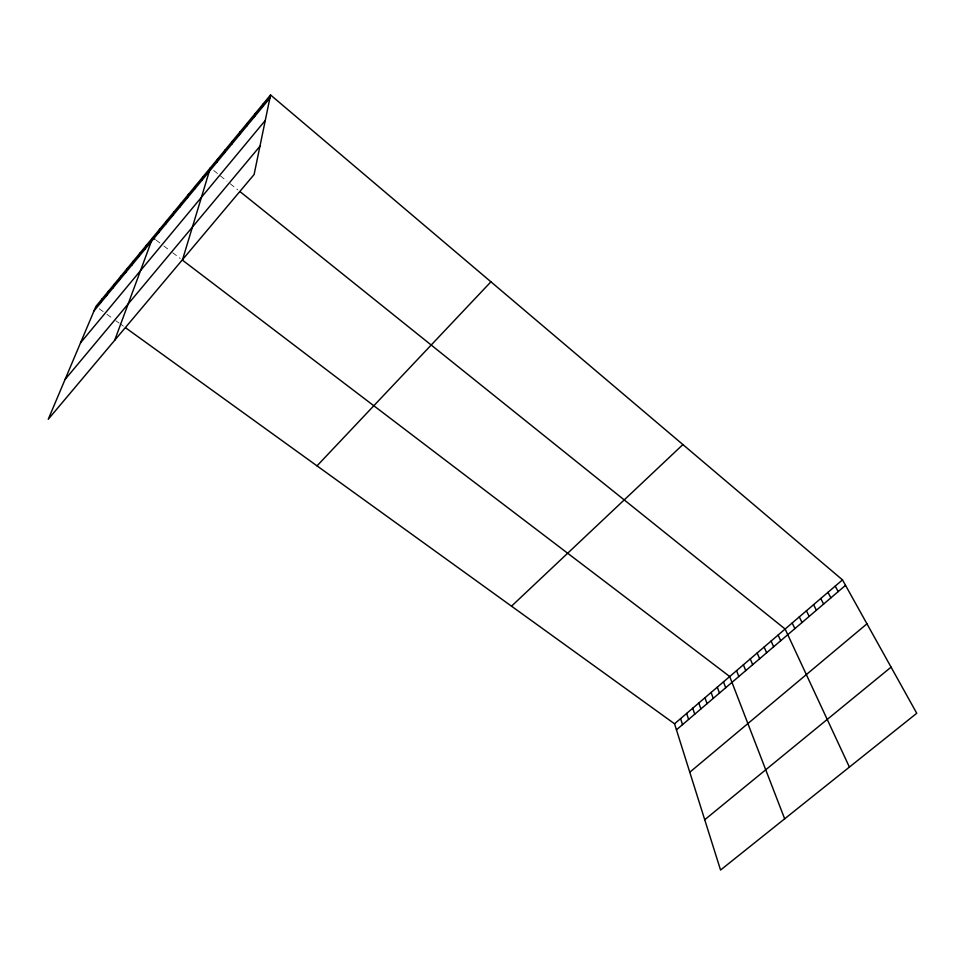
<?xml version="1.0" encoding="UTF-8"?>
<svg xmlns="http://www.w3.org/2000/svg" width="965" height="965" viewBox="0 0 965 965"><rect width="100%" height="100%" fill="white"/><g stroke="black" fill="none" stroke-linecap="round" stroke-linejoin="round"><path stroke-width="0.72" stroke-dasharray="4.83 3.62" d="M99.25 308.764L103.665 311.96M106.982 314.349L112.471 318.305M115.764 320.682L119.033 323.046M120.13 323.83L123.399 326.194M156.077 240.092L160.516 243.457M163.833 245.978L170.431 251.009M172.626 252.673L180.274 258.487M213.687 170.479L218.126 174.038M220.334 175.823L226.944 181.118M230.237 183.772L237.885 189.9"/><path stroke-width="1.45" d="M270.538 94.956L254.097 174.532L48.25 419.28L95.933 306.375L270.538 94.956L842.493 579.881L916.75 713.268L720.553 870.044L674.547 723.798L125.583 327.762M262.166 107.429L262.866 104.244M254.483 116.729L255.243 113.472M246.847 125.969L247.655 122.652M239.248 135.172L240.116 131.783M231.684 144.316L232.613 140.866M224.169 153.399L225.159 149.901M216.703 162.446L217.74 158.887M182.566 259.573L210.358 167.814M201.878 180.383L203.024 176.704M194.52 189.273L195.726 185.533M187.21 198.115L188.465 194.327M179.948 206.92L181.251 203.06M172.711 215.665L174.074 211.757M165.522 224.363L166.933 220.406M158.369 233.023L159.828 229.007M114.678 340.307L152.76 237.559L154.979 239.248M144.774 249.477L146.318 245.351M138.321 257.281L139.913 253.107M131.903 265.049L133.544 260.827M125.51 272.769L127.199 268.511M119.153 280.465L120.878 276.159M112.833 288.125L114.594 283.77M106.536 295.736L108.345 291.334M100.264 303.312L102.121 298.873M94.039 310.863L269.898 98.08M80.529 342.84L265.279 120.432M65.053 379.486L259.947 146.258M317.015 465.866L490.932 281.804M511.51 606.177L682.906 444.576M674.547 723.798L842.493 579.881M676.441 729.829L845.533 585.333M689.782 772.229L866.956 623.824M704.727 819.731L891.081 667.153M182.457 260.152L729.709 676.525L784.666 818.815M240.068 191.661L785.136 629.035L849.405 767.078M835.207 586.117L838.199 591.593M827.958 592.329L830.901 597.842M820.745 598.517L823.627 604.042M813.555 604.669L816.39 610.23M806.402 610.797L809.189 616.382M799.285 616.9L802.024 622.509M792.193 622.98L794.871 628.613M778.104 635.054L780.685 640.748M771.095 641.062L773.641 646.767M764.123 647.033L766.62 652.762M757.187 652.979L759.624 658.733M750.275 658.902L752.676 664.68M743.388 664.801L745.74 670.603M736.536 670.675L738.84 676.501M723.485 681.857L725.704 687.731M717.284 687.176L719.468 693.063M711.109 692.46L713.244 698.371M704.957 697.743L707.055 703.666M698.829 702.99L700.88 708.937M692.725 708.226L694.74 714.197M686.646 713.437L688.612 719.42M680.59 718.623L682.52 724.631"/></g></svg>
